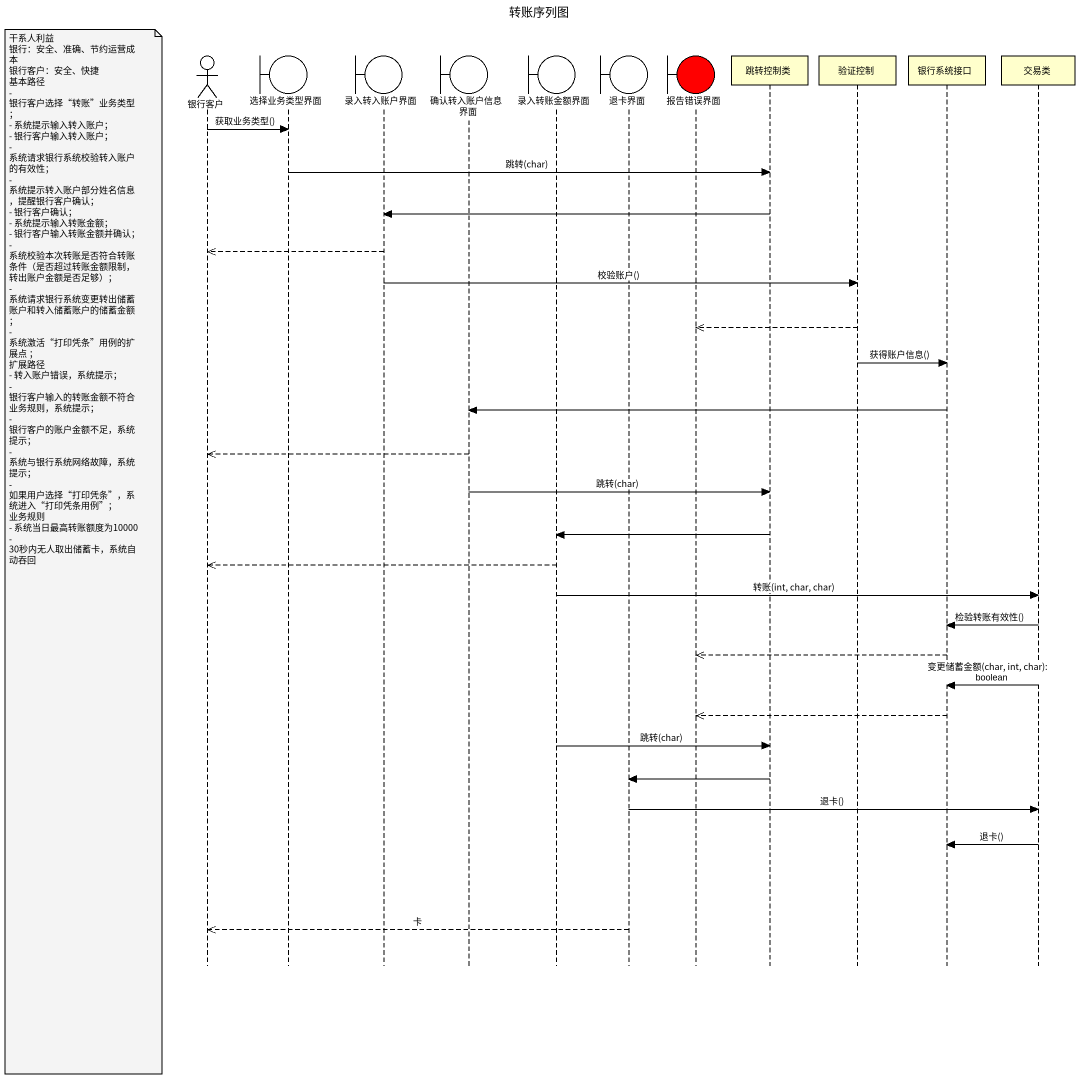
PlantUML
@startuml
title 转账序列图
hide footbox
actor 银行客户
boundary 选择业务类型界面
boundary 录入转入账户界面
boundary 确认转入账户信息界面
boundary 录入转账金额界面
boundary 退卡界面
boundary 报告错误界面 #FF0000
participant 跳转控制类
participant 验证控制
participant 银行系统接口
participant 交易类

银行客户 -> 选择业务类型界面 : 获取业务类型()
选择业务类型界面 -> 跳转控制类 : 跳转(char)
跳转控制类 -> 录入转入账户界面
录入转入账户界面 -->> 银行客户
录入转入账户界面 -> 验证控制 : 校验账户()
验证控制 -->> 报告错误界面
验证控制 -> 银行系统接口 : 获得账户信息()
银行系统接口 -> 确认转入账户信息界面
确认转入账户信息界面 -->> 银行客户
确认转入账户信息界面 -> 跳转控制类 : 跳转(char)
跳转控制类 -> 录入转账金额界面
note left of 银行客户
  干系人利益
  银行：安全、准确、节约运营成本
  银行客户：安全、快捷
  基本路径
  - 银行客户选择“转账”业务类型；
  - 系统提示输入转入账户；
  - 银行客户输入转入账户；
  - 系统请求银行系统校验转入账户的有效性；
  - 系统提示转入账户部分姓名信息，提醒银行客户确认；
  - 银行客户确认；
  - 系统提示输入转账金额；
  - 银行客户输入转账金额并确认；
  - 系统校验本次转账是否符合转账条件（是否超过转账金额限制，转出账户金额是否足够）；
  - 系统请求银行系统变更转出储蓄账户和转入储蓄账户的储蓄金额；
  - 系统激活“打印凭条”用例的扩展点 ；
  扩展路径
  - 转入账户错误，系统提示；
  - 银行客户输入的转账金额不符合业务规则，系统提示；
  - 银行客户的账户金额不足，系统提示；
  - 系统与银行系统网络故障，系统提示；
  - 如果用户选择“打印凭条”，系统进入“打印凭条用例”；
  业务规则
  - 系统当日最高转账额度为10000
  - 30秒内无人取出储蓄卡，系统自动吞回
end note
录入转账金额界面 -->> 银行客户
录入转账金额界面 -> 交易类 : 转账(int, char, char)
交易类 -> 银行系统接口 : 检验转账有效性()
银行系统接口 -->> 报告错误界面
交易类 -> 银行系统接口 : 变更储蓄金额(char, int, char): boolean
银行系统接口 -->> 报告错误界面
录入转账金额界面 -> 跳转控制类 : 跳转(char)
跳转控制类 -> 退卡界面
退卡界面 -> 交易类 : 退卡()
交易类 -> 银行系统接口 : 退卡()
退卡界面 -->> 银行客户 : 卡
@enduml
